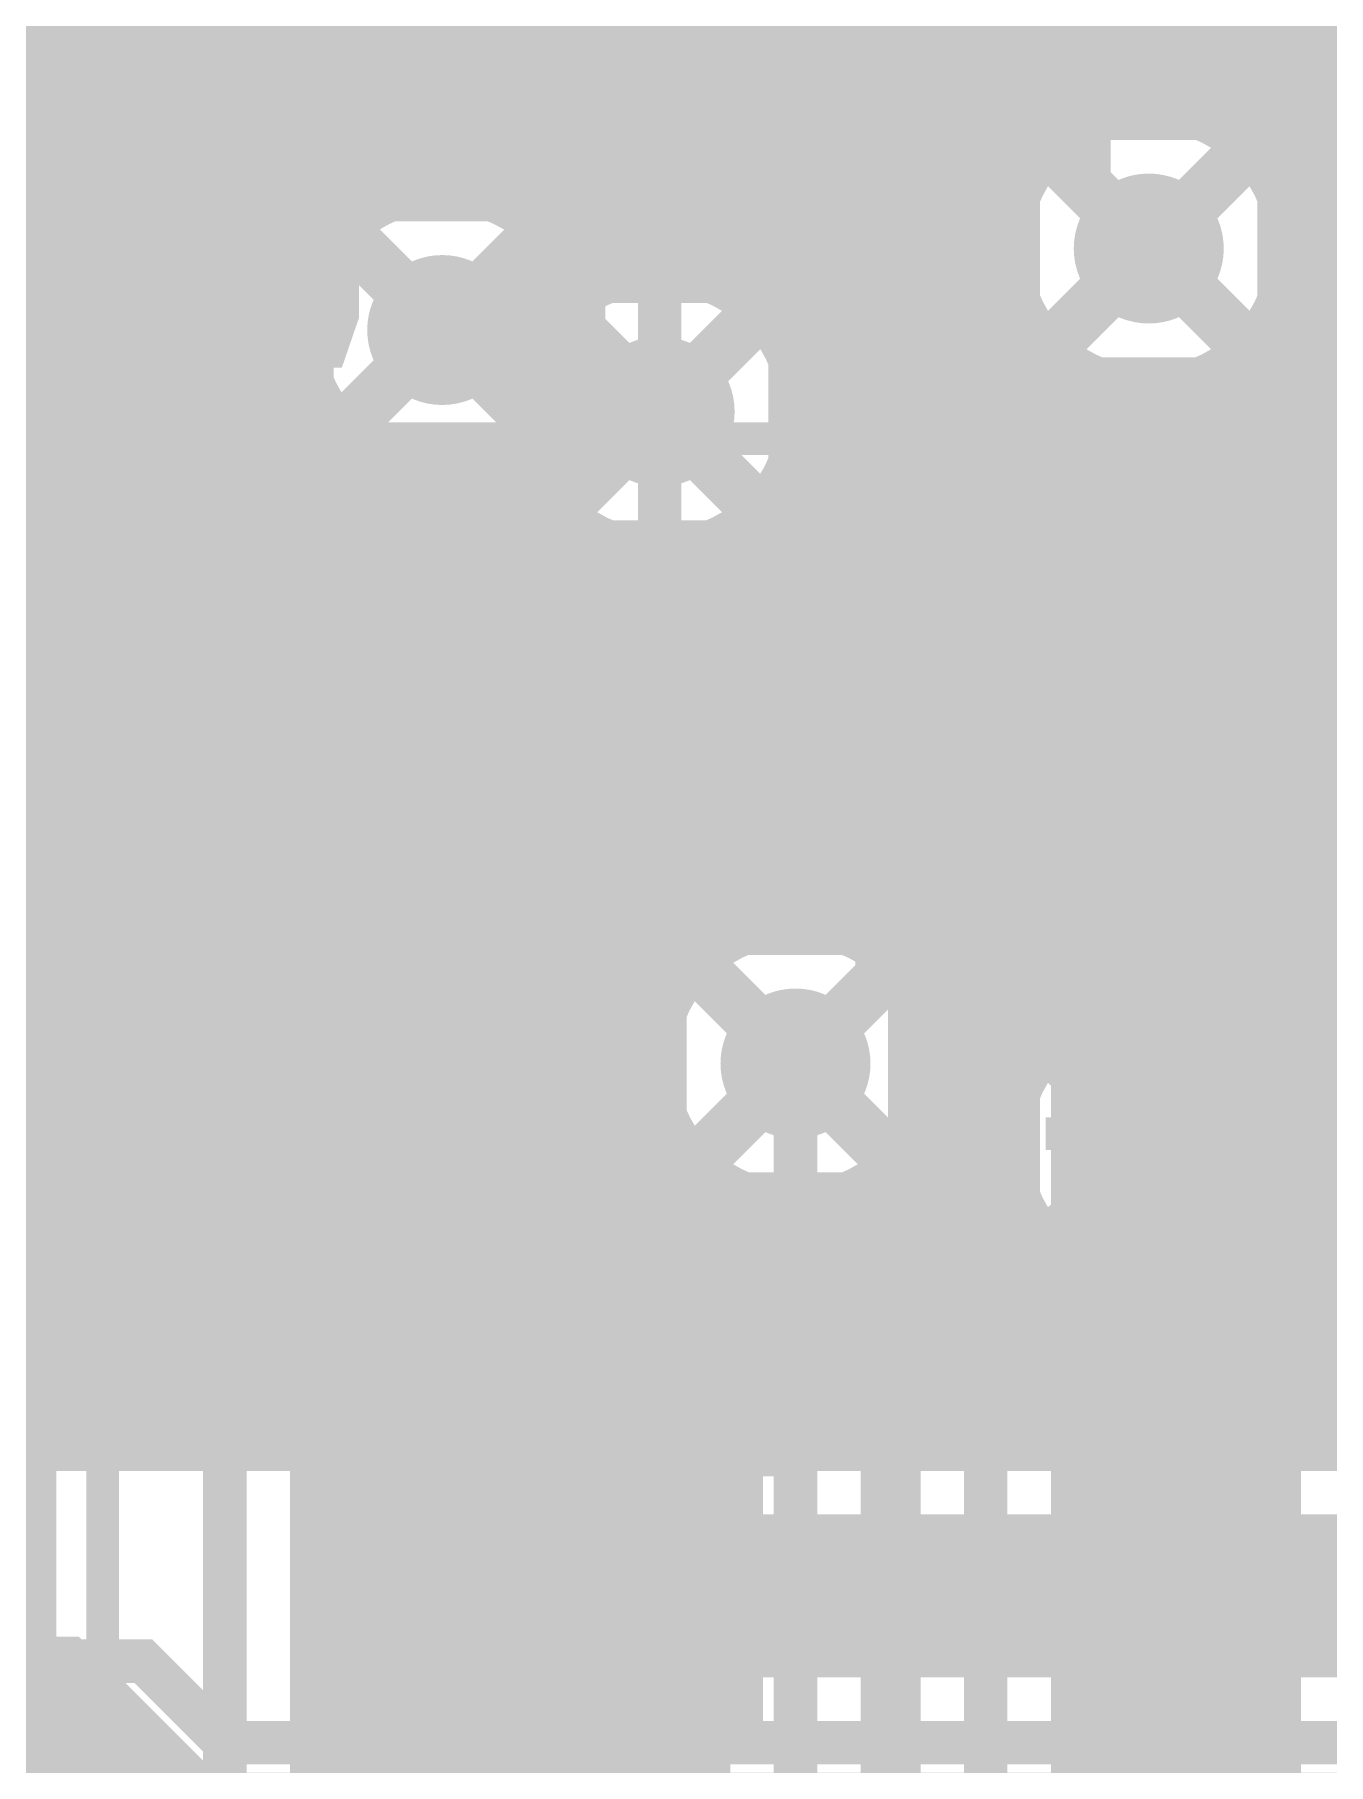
# Model space of a CAD drawing. Extents: x -1 to 119, y -42 to 51.
# Drawn here: x 48.77 to 54.81, y 21.87 to 29.96 of the extents above; entities that cross this region are included whole.
import ezdxf

# ---------------------------------------------------------------- set-up
doc = ezdxf.new("R2010")
doc.units = 0
doc.header["$MEASUREMENT"] = 0
doc.layers.get('0').update_dxf_attribs({"linetype": 'CONTINUOUS'})
for name, color, linetype in [('22-304-0_BOT', 7, 'CONTINUOUS'), ('22-304-0_DRD', 7, 'CONTINUOUS'), ('22-304-0_GND', 6, 'CONTINUOUS'), ('22-304-0_IN1', 4, 'CONTINUOUS'), ('22-304-0_SMT', 5, 'CONTINUOUS'), ('22-304-0_SPT', 10, 'CONTINUOUS'), ('22-304-0_SST', 14, 'CONTINUOUS'), ('22-304-0_TOP', 9, 'CONTINUOUS'), ('THRUHOLE_TAP', 11, 'CONTINUOUS')]:
    doc.layers.add(name, color=color, linetype=linetype)

# ---------------------------------------------------------------- blocks, each defined once
blk = doc.blocks.new('ROUND_60')
at = {"const_width": 0.35052}
blk.add_lwpolyline([(-0.17526, 0, 1), (0.17526, 0, 1)], format="xyb", close=True, dxfattribs=at)
blk = doc.blocks.new('ROUND_64')
at = {"const_width": 0.35052}
blk.add_lwpolyline([(-0.17526, 0, 1), (0.17526, 0, 1)], format="xyb", close=True, dxfattribs=at)
blk = doc.blocks.new('ROUND_57')
at = {"const_width": 0.35052}
blk.add_lwpolyline([(-0.17526, 0, 1), (0.17526, 0, 1)], format="xyb", close=True, dxfattribs=at)
blk = doc.blocks.new('ROUND_81')
at = {"const_width": 0.0635}
blk.add_lwpolyline([(-0.03175, 0, 1), (0.03175, 0, 1)], format="xyb", close=True, dxfattribs=at)
blk = doc.blocks.new('RECTANGLE_2')
blk.add_solid([(0.4826, 0.4064), (0.4826, -0.4064), (-0.4826, 0.4064), (-0.4826, -0.4064)])
blk = doc.blocks.new('RECTANGLE_5')
blk.add_solid([(0.9017, 0.508), (0.9017, -0.508), (-0.9017, 0.508), (-0.9017, -0.508)])
blk = doc.blocks.new('ROUND_87')
at = {"const_width": 0.10033}
blk.add_lwpolyline([(-0.050164, 0, 1), (0.050164, 0, 1)], format="xyb", close=True, dxfattribs=at)

msp = doc.modelspace()

# ---------------------------------------------------------------- linework, layer by layer
at = {"layer": '22-304-0_BOT'}
for points, const_width in [([(48.7934, 42.6212), (48.7934, 27.305)], 0.254), ([(49.022, 42.6212), (49.022, 27.5336)], 0.254), ([(50.6222, 42.6212), (50.6222, 29.25318)], 0.254), ([(50.8508, 42.6212), (50.8508, 29.23032)], 0.254), ([(51.0794, 42.6212), (51.0794, 29.11856)], 0.254), ([(51.308, 42.6212), (51.308, 28.8163)], 0.254), ([(51.5366, 42.6212), (51.5366, 28.85694)], 0.254), ([(51.7652, 42.6212), (51.7652, 28.86964)], 0.254), ([(51.9938, 42.6212), (51.9938, 28.80106)], 0.254), ([(52.2224, 42.6212), (52.2224, 28.61564)], 0.254), ([(52.451, 42.6212), (52.451, 25.81402)], 0.254), ([(52.6796, 42.6212), (52.6796, 25.72512)], 0.254), ([(52.9082, 42.6212), (52.9082, 28.4988)], 0.254), ([(53.1368, 42.6212), (53.1368, 28.7274)], 0.254), ([(54.737, 42.6212), (54.737, 28.8036)], 0.254), ([(50.3936, 39.19474), (50.3936, 29.19476)], 0.254), ([(53.3654, 39.19474), (53.3654, 29.25572)], 0.254), ([(49.2506, 39.07536), (49.2506, 27.7622)], 0.254), ([(54.5084, 39.07536), (54.5084, 29.37764)], 0.254), ([(50.165, 38.93312), (50.165, 29.02712)], 0.254), ([(53.594, 38.93312), (53.594, 29.51988)], 0.254), ([(49.4792, 38.88994), (49.4792, 27.9908)], 0.254), ([(54.2798, 38.88994), (54.2798, 29.56306)], 0.254), ([(49.7078, 38.82136), (49.7078, 28.2194)], 0.254), ([(49.9364, 38.83406), (49.9364, 28.448)], 0.254), ([(53.8226, 38.83406), (53.8226, 29.61894)], 0.254), ([(54.0512, 38.82136), (54.0512, 29.63164)], 0.254), ([(67.6148, 30.0482), (39.36492, 30.0482)], 0.254), ([(56.46674, 29.8196), (39.50208, 29.8196)], 0.254), ([(53.73116, 29.591), (39.54272, 29.591)], 0.254), ([(55.5498, 29.591), (54.2163, 29.591)], 0.254), ([(55.4482, 29.5148), (54.69128, 28.75788)], 0.254), ([(53.4289, 29.3624), (39.50208, 29.3624)], 0.254), ([(55.29326, 29.3624), (54.51856, 29.3624)], 0.254), ([(50.28438, 29.1338), (39.36492, 29.1338)], 0.254), ([(53.31714, 29.1338), (51.05908, 29.1338)], 0.254), ([(55.06466, 29.1338), (54.63032, 29.1338)], 0.254), ([(50.07864, 28.9052), (38.52164, 28.9052)], 0.254), ([(53.29682, 28.9052), (51.26736, 28.9052)], 0.254), ([(53.213, 19.304), (53.213, 28.194), (53.975, 28.956)], 0.2032), ([(54.83606, 28.9052), (54.65318, 28.9052)], 0.254), ([(53.29682, 28.88996), (52.91328, 28.50388)], 0.254), ([(49.9999, 28.6766), (38.50894, 28.6766)], 0.254), ([(53.08346, 28.6766), (52.16652, 28.6766)], 0.254), ([(54.62524, 28.6766), (54.59476, 28.6766)], 0.254), ([(50.673, 28.575), (48.768, 26.67), (48.768, 18.923), (49.911, 17.78), (49.911, 15.24), (49.149, 14.478), (49.149, 11.811), (48.006, 10.668), (32.385, 10.668), (30.353, 12.7), (28.067, 12.7), (26.67, 14.097)], 0.2032), ([(49.99482, 28.50896), (48.46828, 26.97988)], 0.254), ([(54.5084, 28.53436), (54.5084, 21.336)], 0.254), ([(49.93386, 28.448), (38.40988, 28.448)], 0.254), ([(52.86248, 28.448), (52.31892, 28.448)], 0.254), ([(54.5592, 28.448), (54.42712, 28.448)], 0.254), ([(54.5592, 28.448), (54.5592, 21.3868)], 0.254), ([(54.2798, 28.34894), (54.2798, 21.1074)], 0.254), ([(53.90896, 28.27782), (53.6448, 28.01366)], 0.254), ([(54.0512, 28.28036), (54.0512, 20.8788)], 0.254), ([(49.70526, 28.2194), (38.1508, 28.2194)], 0.254), ([(52.7812, 28.2194), (52.36718, 28.2194)], 0.254), ([(52.7812, 28.194), (52.7812, 25.64892)], 0.254), ([(53.8226, 28.19146), (53.8226, 20.59178)], 0.254), ([(54.5592, 28.2194), (53.848, 28.2194)], 0.254), ([(51.689, 28.194), (51.689, 26.67), (49.657, 24.638), (49.657, 19.05)], 0.2032), ([(49.47666, 27.9908), (38.1127, 27.9908)], 0.254), ([(52.7812, 27.9908), (52.3367, 27.9908)], 0.254), ([(53.6448, 28.01366), (53.6448, 19.82978)], 0.254), ([(54.5592, 27.9908), (53.6448, 27.9908)], 0.254), ([(52.2224, 27.77236), (52.2224, 25.81656)], 0.254), ([(49.24806, 27.7622), (38.1127, 27.7622)], 0.254), ([(52.7812, 27.7622), (52.21478, 27.7622)], 0.254), ([(54.5592, 27.7622), (53.6448, 27.7622)], 0.254), ([(52.1208, 27.66822), (52.1208, 26.67)], 0.254), ([(49.01946, 27.5336), (38.1127, 27.5336)], 0.254), ([(52.7812, 27.5336), (52.1208, 27.5336)], 0.254), ([(54.5592, 27.5336), (53.6448, 27.5336)], 0.254), ([(48.79086, 27.305), (38.1127, 27.305)], 0.254), ([(52.7812, 27.305), (52.1208, 27.305)], 0.254), ([(54.5592, 27.305), (53.6448, 27.305)], 0.254), ([(52.7812, 27.0764), (52.1208, 27.0764)], 0.254), ([(54.5592, 27.0764), (53.6448, 27.0764)], 0.254), ([(52.7812, 26.8478), (52.1208, 26.8478)], 0.254), ([(54.5592, 26.8478), (53.6448, 26.8478)], 0.254), ([(52.7812, 26.6192), (52.11826, 26.6192)], 0.254), ([(54.5592, 26.6192), (53.6448, 26.6192)], 0.254), ([(51.9938, 26.3652), (50.0888, 24.45766)], 0.254), ([(51.9938, 26.36266), (51.9938, 25.74036)], 0.254), ([(52.7812, 26.3906), (52.01666, 26.3906)], 0.254), ([(54.5592, 26.3906), (53.6448, 26.3906)], 0.254), ([(52.7812, 26.162), (51.7906, 26.162)], 0.254), ([(54.5592, 26.162), (53.6448, 26.162)], 0.254), ([(51.7652, 26.13406), (51.7652, 25.53208)], 0.254), ([(52.7812, 25.9334), (51.562, 25.9334)], 0.254), ([(54.5592, 25.9334), (53.6448, 25.9334)], 0.254), ([(51.5366, 25.90546), (51.5366, 20.0152)], 0.254), ([(51.308, 25.67686), (51.308, 19.7866)], 0.254), ([(51.93538, 25.7048), (51.3334, 25.7048)], 0.254), ([(52.7812, 25.7048), (52.71008, 25.7048)], 0.254), ([(54.5592, 25.7048), (53.6448, 25.7048)], 0.254), ([(51.0794, 25.44826), (51.0794, 19.72818)], 0.254), ([(51.72964, 25.4762), (51.1048, 25.4762)], 0.254), ([(54.5592, 25.4762), (53.6448, 25.4762)], 0.254), ([(50.8508, 25.21966), (50.8508, 19.6977)], 0.254), ([(51.6509, 25.2476), (50.8762, 25.2476)], 0.254), ([(54.5592, 25.2476), (53.6448, 25.2476)], 0.254), ([(51.054, 19.05), (51.181, 19.05), (52.324, 20.193), (52.324, 25.146)], 0.2032), ([(50.6222, 24.99106), (50.6222, 19.57578)], 0.254), ([(51.65598, 25.019), (50.6476, 25.019)], 0.254), ([(54.5592, 25.019), (53.6448, 25.019)], 0.254), ([(51.74488, 24.7904), (50.419, 24.7904)], 0.254), ([(54.5592, 24.7904), (53.6448, 24.7904)], 0.254), ([(50.3936, 24.76246), (50.3936, 19.21002)], 0.254), ([(51.7652, 24.75738), (51.7652, 20.2438)], 0.254), ([(51.8922, 24.62022), (51.8922, 20.3708)], 0.254), ([(52.7558, 24.62022), (52.78166, 24.64257)], 0.254), ([(52.7558, 24.62022), (52.7558, 20.193)], 0.254), ([(52.7812, 24.64308), (52.7812, 19.82978)], 0.254), ([(51.8922, 24.5618), (50.1904, 24.5618)], 0.254), ([(52.7812, 24.5618), (52.7558, 24.5618)], 0.254), ([(54.5592, 24.5618), (53.6448, 24.5618)], 0.254), ([(50.0888, 24.45766), (50.0888, 19.57578)], 0.254), ([(50.165, 24.53386), (50.165, 19.50212)], 0.254), ([(51.8922, 24.3332), (50.0888, 24.3332)], 0.254), ([(52.7812, 24.3332), (52.7558, 24.3332)], 0.254), ([(54.5592, 24.3332), (53.6448, 24.3332)], 0.254), ([(51.8922, 24.1046), (50.0888, 24.1046)], 0.254), ([(52.7812, 24.1046), (52.7558, 24.1046)], 0.254), ([(54.5592, 24.1046), (53.6448, 24.1046)], 0.254), ([(51.8922, 23.876), (50.0888, 23.876)], 0.254), ([(52.7812, 23.876), (52.7558, 23.876)], 0.254), ([(54.5592, 23.876), (53.6448, 23.876)], 0.254), ([(51.8922, 23.6474), (50.0888, 23.6474)], 0.254), ([(52.7812, 23.6474), (52.7558, 23.6474)], 0.254), ([(54.5592, 23.6474), (53.6448, 23.6474)], 0.254), ([(51.8922, 23.4188), (50.0888, 23.4188)], 0.254), ([(52.7812, 23.4188), (52.7558, 23.4188)], 0.254), ([(54.5592, 23.4188), (53.6448, 23.4188)], 0.254), ([(51.8922, 23.1902), (50.0888, 23.1902)], 0.254), ([(52.7812, 23.1902), (52.7558, 23.1902)], 0.254), ([(54.5592, 23.1902), (53.6448, 23.1902)], 0.254), ([(51.8922, 22.9616), (50.0888, 22.9616)], 0.254), ([(52.7812, 22.9616), (52.7558, 22.9616)], 0.254), ([(54.5592, 22.9616), (53.6448, 22.9616)], 0.254), ([(51.8922, 22.733), (50.0888, 22.733)], 0.254), ([(52.7812, 22.733), (52.7558, 22.733)], 0.254), ([(54.5592, 22.733), (53.6448, 22.733)], 0.254), ([(51.8922, 22.5044), (50.0888, 22.5044)], 0.254), ([(52.7812, 22.5044), (52.7558, 22.5044)], 0.254), ([(54.5592, 22.5044), (53.6448, 22.5044)], 0.254), ([(51.8922, 22.2758), (50.0888, 22.2758)], 0.254), ([(52.7812, 22.2758), (52.7558, 22.2758)], 0.254), ([(54.5592, 22.2758), (53.6448, 22.2758)], 0.254), ([(51.8922, 22.0472), (50.0888, 22.0472)], 0.254), ([(52.7812, 22.0472), (52.7558, 22.0472)], 0.254), ([(54.5592, 22.0472), (53.6448, 22.0472)], 0.254), ([(51.8922, 21.8186), (50.0888, 21.8186)], 0.254), ([(52.7812, 21.8186), (52.7558, 21.8186)], 0.254), ([(54.5592, 21.8186), (53.6448, 21.8186)], 0.254)]:
    msp.add_lwpolyline(points, dxfattribs=dict(at, const_width=const_width))
at = {"layer": '22-304-0_BOT', "const_width": 0.254}
for points in [[(53.975, 29.63672, 0.4142136), (53.29428, 28.956)], [(54.65572, 28.956, 0.4142136), (53.975, 29.63672)], [(50.673, 29.25572, 0.4142136), (49.99228, 28.575)], [(51.32324, 28.76804, 0.3320029), (50.673, 29.25318)], [(53.29428, 28.956, 0.024273), (53.29748, 28.89002)], [(53.975, 28.27528, 0.4142136), (54.65572, 28.956)], [(51.689, 28.87472, 0.1427845), (51.32321, 28.76809)], [(52.36972, 28.194, 0.4142136), (51.689, 28.87472)], [(54.6862, 28.7528, 0.1989124), (54.55995, 28.448)], [(54.6862, 28.7528, 0.1989124), (54.55995, 28.448)], [(49.99228, 28.575, 0.024273), (49.99548, 28.50902)], [(52.9082, 28.4988, 0.1989124), (52.78195, 28.194)], [(53.90896, 28.27782, 0.0242728), (53.975, 28.27461)], [(52.1208, 27.66822, 0.2244669), (52.36936, 28.194)], [(51.9938, 26.3652, 0.1989124), (52.12005, 26.67)], [(52.324, 25.82672, 0.4142136), (51.64328, 25.146)], [(52.7812, 25.64892, 0.1865745), (52.324, 25.82568)], [(51.64328, 25.146, 0.2244672), (51.89197, 24.61994)]]:
    msp.add_lwpolyline(points, format="xyb", dxfattribs=at)
at = {"layer": '22-304-0_DRD', "const_width": 0.254}
for points in [[(53.34, 29.591), (53.34, 28.321)], [(54.61, 29.591), (53.34, 29.591)], [(54.61, 29.591), (53.34, 28.321)], [(54.61, 28.321), (53.34, 29.591)], [(54.61, 28.321), (54.61, 29.591)], [(50.038, 29.21), (50.038, 27.94)], [(51.308, 29.21), (50.038, 29.21)], [(51.308, 29.21), (50.038, 27.94)], [(51.308, 27.94), (50.038, 29.21)], [(51.308, 27.94), (51.308, 29.21)], [(51.054, 28.829), (51.054, 27.559)], [(52.324, 28.829), (51.054, 28.829)], [(52.324, 28.829), (51.054, 27.559)], [(52.324, 27.559), (51.054, 28.829)], [(52.324, 27.559), (52.324, 28.829)], [(53.34, 28.321), (54.61, 28.321)], [(50.038, 27.94), (51.308, 27.94)], [(51.054, 27.559), (52.324, 27.559)], [(49.3522, 26.5938), (49.3522, 25.3238)], [(50.6222, 26.5938), (49.3522, 26.5938)], [(50.6222, 26.5938), (49.3522, 25.3238)], [(50.6222, 25.3238), (49.3522, 26.5938)], [(50.6222, 25.3238), (50.6222, 26.5938)], [(51.689, 25.781), (51.689, 24.511)], [(52.959, 25.781), (51.689, 25.781)], [(52.959, 25.781), (51.689, 24.511)], [(52.959, 24.511), (51.689, 25.781)], [(52.959, 24.511), (52.959, 25.781)], [(53.34, 25.4), (53.34, 24.13)], [(54.61, 25.4), (53.34, 25.4)], [(54.61, 25.4), (53.34, 24.13)], [(54.61, 24.13), (53.34, 25.4)], [(53.34, 25.4), (53.34, 24.13)], [(54.61, 25.4), (53.34, 25.4)], [(54.61, 25.4), (53.34, 24.13)], [(54.61, 24.13), (53.34, 25.4)], [(53.34, 25.4), (53.34, 24.13)], [(54.61, 25.4), (53.34, 25.4)], [(54.61, 25.4), (53.34, 24.13)], [(54.61, 24.13), (53.34, 25.4)], [(54.61, 24.13), (54.61, 25.4)], [(54.61, 24.13), (54.61, 25.4)], [(54.61, 24.13), (54.61, 25.4)], [(49.3522, 25.3238), (50.6222, 25.3238)], [(51.689, 24.511), (52.959, 24.511)], [(53.34, 24.13), (54.61, 24.13)], [(53.34, 24.13), (54.61, 24.13)], [(53.34, 24.13), (54.61, 24.13)], [(50.7746, 23.2918), (50.7746, 22.0218)], [(52.0446, 23.2918), (50.7746, 23.2918)], [(52.0446, 23.2918), (50.7746, 22.0218)], [(52.0446, 22.0218), (50.7746, 23.2918)], [(50.7746, 23.2918), (50.7746, 22.0218)], [(52.0446, 23.2918), (50.7746, 23.2918)], [(52.0446, 23.2918), (50.7746, 22.0218)], [(52.0446, 22.0218), (50.7746, 23.2918)], [(50.7746, 23.2918), (50.7746, 22.0218)], [(52.0446, 23.2918), (50.7746, 23.2918)], [(52.0446, 23.2918), (50.7746, 22.0218)], [(52.0446, 22.0218), (50.7746, 23.2918)], [(52.0446, 22.0218), (52.0446, 23.2918)], [(52.0446, 22.0218), (52.0446, 23.2918)], [(52.0446, 22.0218), (52.0446, 23.2918)], [(50.7746, 22.0218), (52.0446, 22.0218)], [(50.7746, 22.0218), (52.0446, 22.0218)], [(50.7746, 22.0218), (52.0446, 22.0218)]]:
    msp.add_lwpolyline(points, dxfattribs=at)
at = {"layer": '22-304-0_IN1'}
for points, const_width in [([(51.0286, 41.6052), (51.0286, 29.15412)], 0.254), ([(51.2572, 41.6052), (51.2572, 28.92298)], 0.254), ([(52.8574, 41.6052), (52.8574, 25.56764)], 0.254), ([(53.086, 41.6052), (53.086, 23.368)], 0.254), ([(54.6862, 41.6052), (54.6862, 23.368)], 0.254), ([(54.9148, 41.6052), (54.9148, 23.368)], 0.254), ([(58.547, 36.703), (58.547, 27.051), (57.4548, 25.9588), (49.9872, 25.9588)], 0.2032), ([(48.7426, 33.86836), (48.7426, 23.368)], 0.254), ([(48.9712, 33.68294), (48.9712, 23.368)], 0.254), ([(49.1998, 33.61436), (49.1998, 23.368)], 0.254), ([(49.4284, 33.62706), (49.4284, 23.368)], 0.254), ([(49.657, 32.90316), (49.657, 23.368)], 0.254), ([(51.4858, 32.79902), (51.4858, 28.8417)], 0.254), ([(54.4576, 32.84474), (54.4576, 29.43352)], 0.254), ([(52.6288, 32.75838), (52.6288, 25.75306)], 0.254), ([(53.3146, 32.72536), (53.3146, 29.11602)], 0.254), ([(50.8, 32.69488), (50.8, 29.24302)], 0.254), ([(49.8856, 32.6009), (49.8856, 23.368)], 0.254), ([(51.7144, 32.56788), (51.7144, 28.87218)], 0.254), ([(52.4002, 32.55264), (52.4002, 25.82164)], 0.254), ([(54.229, 32.58312), (54.229, 29.58592)], 0.254), ([(50.1142, 32.48914), (50.1142, 28.96108)], 0.254), ([(50.3428, 32.46882), (50.3428, 29.16936)], 0.254), ([(50.5714, 32.52724), (50.5714, 29.24556)], 0.254), ([(51.943, 32.47898), (51.943, 28.82392)], 0.254), ([(52.1716, 32.4739), (52.1716, 28.67152)], 0.254), ([(53.5432, 32.53994), (53.5432, 29.48178)], 0.254), ([(53.7718, 32.47136), (53.7718, 29.6037)], 0.254), ([(54.0004, 32.48406), (54.0004, 29.63418)], 0.254), ([(63.5, 29.9974), (39.40556, 29.9974)], 0.254), ([(56.38038, 29.7688), (39.51732, 29.7688)], 0.254), ([(53.62702, 29.5402), (39.54018, 29.5402)], 0.254), ([(56.17464, 29.5402), (54.32298, 29.5402)], 0.254), ([(53.39588, 29.3116), (39.48176, 29.3116)], 0.254), ([(56.0959, 29.3116), (54.55412, 29.3116)], 0.254), ([(50.22088, 29.083), (39.31412, 29.083)], 0.254), ([(53.30698, 29.083), (51.12512, 29.083)], 0.254), ([(56.10098, 29.083), (54.64302, 29.083)], 0.254), ([(50.05324, 28.8544), (39.2938, 28.8544)], 0.254), ([(51.52644, 28.8544), (51.29276, 28.8544)], 0.254), ([(53.3019, 28.8544), (51.84902, 28.8544)], 0.254), ([(55.71744, 28.8544), (54.64556, 28.8544)], 0.254), ([(53.3146, 28.79344), (53.3146, 24.92502)], 0.254), ([(49.99482, 28.6258), (39.28618, 28.6258)], 0.254), ([(53.38064, 28.6258), (52.21478, 28.6258)], 0.254), ([(55.35422, 28.6258), (54.56936, 28.6258)], 0.254), ([(53.5432, 28.43022), (53.5432, 25.29078)], 0.254), ([(54.4576, 28.47594), (54.4576, 25.24252)], 0.254), ([(50.01514, 28.3972), (39.1668, 28.3972)], 0.254), ([(53.58638, 28.3972), (52.3367, 28.3972)], 0.254), ([(55.22976, 28.3972), (54.36108, 28.3972)], 0.254), ([(53.7718, 28.30576), (53.7718, 25.4127)], 0.254), ([(54.0004, 28.27528), (54.0004, 25.44318)], 0.254), ([(54.229, 28.32608), (54.229, 25.39492)], 0.254), ([(50.1142, 28.18638), (50.1142, 23.368)], 0.254), ([(50.1269, 28.1686), (38.9382, 28.1686)], 0.254), ([(55.19928, 28.1686), (52.36718, 28.1686)], 0.254), ([(50.42916, 27.94), (38.7096, 27.94)], 0.254), ([(50.3428, 27.98064), (50.3428, 23.368)], 0.254), ([(51.05908, 27.94), (50.9143, 27.94)], 0.254), ([(51.0286, 27.99588), (51.0286, 23.368)], 0.254), ([(55.25008, 27.94), (52.31892, 27.94)], 0.254), ([(50.5714, 27.9019), (50.5714, 23.368)], 0.254), ([(50.8, 27.90698), (50.8, 23.368)], 0.254), ([(51.20894, 27.7114), (38.481, 27.7114)], 0.254), ([(55.39994, 27.7114), (52.16652, 27.7114)], 0.254), ([(52.1716, 27.71394), (52.1716, 25.80894)], 0.254), ([(51.2572, 27.66822), (51.2572, 23.368)], 0.254), ([(51.4858, 27.54376), (51.4858, 23.368)], 0.254), ([(51.943, 27.56408), (51.943, 25.70988)], 0.254), ([(63.5, 27.4828), (34.9504, 27.4828)], 0.254), ([(51.7144, 27.51328), (51.7144, 25.44572)], 0.254), ([(63.5, 27.2542), (34.7218, 27.2542)], 0.254), ([(63.5, 27.0256), (34.7218, 27.0256)], 0.254), ([(63.5, 26.797), (34.7218, 26.797)], 0.254), ([(63.5, 26.5684), (34.7218, 26.5684)], 0.254), ([(63.5, 26.3398), (34.7218, 26.3398)], 0.254), ([(63.5, 26.1112), (34.7218, 26.1112)], 0.254), ([(63.5, 25.8826), (36.03752, 25.8826)], 0.254), ([(51.87188, 25.654), (36.18992, 25.654)], 0.254), ([(56.90616, 25.654), (52.77612, 25.654)], 0.254), ([(51.70424, 25.4254), (46.39564, 25.4254)], 0.254), ([(53.81244, 25.4254), (52.94376, 25.4254)], 0.254), ([(56.6039, 25.4254), (54.13502, 25.4254)], 0.254), ([(51.64582, 25.1968), (46.58106, 25.1968)], 0.254), ([(53.44922, 25.1968), (53.00218, 25.1968)], 0.254), ([(56.49214, 25.1968), (54.50078, 25.1968)], 0.254), ([(51.66614, 24.9682), (46.64964, 24.9682)], 0.254), ([(53.32476, 24.9682), (52.97932, 24.9682)], 0.254), ([(56.47182, 24.9682), (54.6227, 24.9682)], 0.254), ([(51.7144, 24.84374), (51.7144, 23.368)], 0.254), ([(51.7779, 24.7396), (46.63694, 24.7396)], 0.254), ([(52.8574, 24.72436), (52.8574, 23.368)], 0.254), ([(53.29428, 24.7396), (52.86756, 24.7396)], 0.254), ([(56.53024, 24.7396), (54.65318, 24.7396)], 0.254), ([(51.943, 24.58212), (51.943, 23.368)], 0.254), ([(52.6288, 24.53894), (52.6288, 23.368)], 0.254), ([(53.3146, 24.60244), (53.3146, 23.368)], 0.254), ([(52.08016, 24.511), (46.53788, 24.511)], 0.254), ([(52.1716, 24.48306), (52.1716, 23.368)], 0.254), ([(52.4002, 24.47036), (52.4002, 23.368)], 0.254), ([(53.34508, 24.511), (52.5653, 24.511)], 0.254), ([(56.69788, 24.511), (54.60492, 24.511)], 0.254), ([(53.49494, 24.2824), (46.27372, 24.2824)], 0.254), ([(53.5432, 24.23922), (53.5432, 23.368)], 0.254), ([(57.7469, 24.2824), (54.45252, 24.2824)], 0.254), ([(54.4576, 24.28494), (54.4576, 23.368)], 0.254), ([(54.229, 24.13508), (54.229, 23.368)], 0.254), ([(18.542, 24.003), (18.669, 24.13), (20.828, 24.13), (24.384, 20.574), (24.892, 20.574), (25.146, 20.828), (30.734, 20.828), (31.369, 20.193), (32.258, 20.193), (34.417, 22.352), (49.276, 22.352), (49.657, 21.971), (60.452, 21.971), (60.96, 22.479), (66.675, 22.479), (68.58, 20.574), (72.517, 20.574), (73.152, 19.939), (73.279, 19.939)], 0.2032), ([(57.82564, 24.0538), (39.96436, 24.0538)], 0.254), ([(53.7718, 24.11476), (53.7718, 23.368)], 0.254), ([(54.0004, 24.08428), (54.0004, 23.368)], 0.254), ([(58.03138, 23.8252), (39.75608, 23.8252)], 0.254), ([(63.5, 23.5966), (35.65652, 23.5966)], 0.254), ([(63.5, 23.368), (35.80892, 23.368)], 0.254), ([(60.96, 22.9108), (52.03952, 22.9108)], 0.254), ([(52.1716, 22.9108), (52.1716, 22.4028)], 0.254), ([(52.4002, 22.9108), (52.4002, 22.4028)], 0.254), ([(52.6288, 22.9108), (52.6288, 22.4028)], 0.254), ([(52.8574, 22.9108), (52.8574, 22.4028)], 0.254), ([(53.086, 22.9108), (53.086, 22.4028)], 0.254), ([(53.3146, 22.9108), (53.3146, 22.4028)], 0.254), ([(53.5432, 22.9108), (53.5432, 22.4028)], 0.254), ([(53.7718, 22.9108), (53.7718, 22.4028)], 0.254), ([(54.0004, 22.9108), (54.0004, 22.4028)], 0.254), ([(54.229, 22.9108), (54.229, 22.4028)], 0.254), ([(54.4576, 22.9108), (54.4576, 22.4028)], 0.254), ([(54.6862, 22.9108), (54.6862, 22.4028)], 0.254), ([(54.9148, 22.9108), (54.9148, 22.4028)], 0.254), ([(60.62726, 22.7584), (52.08016, 22.7584)], 0.254), ([(60.39866, 22.5298), (52.07762, 22.5298)], 0.254), ([(60.27166, 22.4028), (52.03952, 22.4028)], 0.254), ([(71.12, 19.685), (71.12, 19.939), (70.993, 20.066), (68.072, 20.066), (66.167, 21.971), (61.214, 21.971), (60.706, 21.463), (49.53, 21.463), (49.149, 21.844), (34.544, 21.844), (32.385, 19.685), (31.115, 19.685), (30.48, 20.32), (25.273, 20.32), (25.019, 20.066), (24.257, 20.066), (22.3774, 21.9456), (21.9964, 21.9456), (21.971, 21.971)], 0.2032)]:
    msp.add_lwpolyline(points, dxfattribs=dict(at, const_width=const_width))
at = {"layer": '22-304-0_IN1', "const_width": 0.254}
for points in [[(53.975, 29.63672, 0.4142136), (53.29428, 28.956)], [(54.65572, 28.956, 0.4142136), (53.975, 29.63672)], [(50.673, 29.25572, 0.4142136), (49.99228, 28.575)], [(51.32324, 28.76804, 0.3320029), (50.673, 29.25318)], [(53.29428, 28.956, 0.4142136), (53.975, 28.27528)], [(53.975, 28.27528, 0.4142136), (54.65572, 28.956)], [(51.689, 28.87472, 0.1427845), (51.32321, 28.76809)], [(52.36972, 28.194, 0.4142136), (51.689, 28.87472)], [(49.99228, 28.575, 0.4142136), (50.673, 27.89428)], [(51.689, 27.51328, 0.4142136), (52.36972, 28.194)], [(50.673, 27.89428, 0.1419793), (51.03698, 27.99976)], [(51.03622, 28.00096, 0.3322972), (51.689, 27.51328)], [(52.324, 25.82672, 0.4142136), (51.64328, 25.146)], [(53.00472, 25.146, 0.4142136), (52.324, 25.82672)], [(53.975, 25.44572, 0.4142136), (53.29428, 24.765)], [(53.975, 25.44572, 0.4142136), (53.29428, 24.765)], [(54.65572, 24.765, 0.4142136), (53.975, 25.44572)], [(54.65572, 24.765, 0.4142136), (53.975, 25.44572)], [(51.64328, 25.146, 0.4142136), (52.324, 24.46528)], [(52.324, 24.46528, 0.4142136), (53.00472, 25.146)], [(53.29428, 24.765, 0.4142136), (53.975, 24.08428)], [(53.29428, 24.765, 0.4142136), (53.975, 24.08428)], [(53.975, 24.08428, 0.4142136), (54.65572, 24.765)], [(53.975, 24.08428, 0.4142136), (54.65572, 24.765)], [(52.09032, 22.6568, 0.0961155), (52.04093, 22.91137)], [(52.09032, 22.6568, 0.0961155), (52.04093, 22.91137)], [(52.03952, 22.4028, 0.0961154), (52.0888, 22.6568)], [(52.03952, 22.4028, 0.0961154), (52.0888, 22.6568)]]:
    msp.add_lwpolyline(points, format="xyb", dxfattribs=at)
at = {"layer": '22-304-0_SST', "const_width": 0.1524}
for points in [[(49.2506, 28.47594), (49.2506, 29.49194), (49.13376, 29.32176)], [(49.79416, 28.98394), (50.14976, 28.98394), (50.20818, 28.81376), (50.20818, 28.64612), (50.14976, 28.47594), (49.79416, 28.47594), (49.7332, 28.64612), (49.7332, 28.81376), (49.97196, 29.49194)], [(49.36998, 28.47594), (49.13376, 28.47594)], [(48.0695, 28.1305), (48.0695, 25.2095), (49.7078, 25.2095), (49.7078, 28.1305), (48.0695, 28.1305)], [(52.832, 22.733), (50.038, 22.733), (50.038, 28.067), (52.832, 28.067), (52.832, 22.733)], [(53.1495, 28.1305), (53.1495, 25.2095), (54.7878, 25.2095), (54.7878, 28.1305), (53.1495, 28.1305)], [(54.0004, 24.81834), (54.0004, 24.46274), (54.17058, 24.34336), (54.34076, 24.34336), (54.5084, 24.46274), (54.5084, 24.81834), (53.4924, 24.81834)], [(54.0004, 24.52116), (53.4924, 24.34336)], [(49.0855, 21.3995), (49.0855, 24.3205), (47.4472, 24.3205), (47.4472, 21.3995), (49.0855, 21.3995)], [(53.4924, 23.50516), (53.4924, 23.98014), (54.17058, 23.50516), (54.34076, 23.50516), (54.5084, 23.56612), (54.5084, 23.92172), (54.34076, 23.98014)], [(53.83276, 22.66696), (53.83276, 23.14194), (54.5084, 22.90572), (54.5084, 22.78634), (53.4924, 22.78634)], [(50.82794, 21.82622), (50.65776, 21.88464), (50.65776, 22.24024), (50.82794, 22.3012), (51.50612, 22.3012), (51.67376, 22.24024), (51.67376, 21.88464), (51.50612, 21.82622)], [(54.03342, 22.17928), (54.03342, 21.82368), (54.20106, 21.7043), (54.37124, 21.7043), (54.54142, 21.82368), (54.54142, 22.17928), (53.52542, 22.17928)], [(54.03342, 21.8821), (53.52542, 21.7043)]]:
    msp.add_lwpolyline(points, dxfattribs=at)
at = {"layer": '22-304-0_TOP'}
for points, const_width in [([(46.99, 25.9588), (48.006, 26.9748), (48.006, 29.21), (49.14392, 30.34792), (49.14392, 31.23946)], 0.2032), ([(48.895, 27.3812), (48.895, 29.337), (49.79416, 30.23616), (49.79416, 31.23946)], 0.2032), ([(50.4444, 31.23946), (50.4444, 29.3624), (49.911, 28.829), (49.911, 28.194), (51.054, 27.051), (51.4096, 27.051), (51.435, 27.0764)], 0.2032), ([(51.09464, 31.23946), (51.09464, 28.99664), (50.673, 28.575)], 0.2032), ([(51.74488, 31.23946), (51.689, 31.18358), (51.689, 28.194)], 0.2032), ([(52.324, 25.146), (52.705, 25.527), (52.705, 28.39212), (52.39512, 28.702), (52.39512, 31.23946)], 0.2032), ([(53.975, 27.3812), (53.975, 27.94), (53.04536, 28.86964), (53.04536, 31.23946)], 0.2032), ([(53.975, 28.956), (53.6956, 29.2354), (53.6956, 31.23946)], 0.2032), ([(55.88, 28.194), (55.88, 28.575), (54.34584, 30.10916), (54.34584, 31.23946)], 0.2032), ([(53.975, 25.9588), (53.975, 24.765)], 0.381), ([(53.975, 24.765), (53.975, 25.9588)], 0.381), ([(53.975, 25.9588), (53.975, 24.765)], 0.381), ([(49.9872, 25.9588), (48.895, 25.9588)], 0.2032), ([(51.435, 23.7236), (51.435, 22.6314), (51.4096, 22.6568)], 0.381), ([(51.4096, 22.6568), (51.435, 22.6314), (51.435, 23.7236)], 0.381), ([(51.435, 23.7236), (51.435, 22.6314), (51.4096, 22.6568)], 0.381), ([(55.88, 21.5138), (49.4792, 21.5138), (48.8442, 22.1488), (48.26, 22.1488)], 0.635)]:
    msp.add_lwpolyline(points, dxfattribs=dict(at, const_width=const_width))

# ---------------------------------------------------------------- block references
at = {"layer": '22-304-0_BOT'}
for name, p in [('ROUND_60', (53.975, 28.956)), ('ROUND_60', (50.673, 28.575)), ('ROUND_60', (51.689, 28.194)), ('ROUND_60', (49.9872, 25.9588)), ('ROUND_60', (52.324, 25.146)), ('ROUND_60', (53.975, 24.765)), ('ROUND_64', (51.4096, 22.6568))]:
    msp.add_blockref(name, p, dxfattribs=at)
at = {"layer": '22-304-0_GND'}
for name, p in [('ROUND_57', (53.975, 28.956)), ('ROUND_57', (50.673, 28.575)), ('ROUND_57', (51.689, 28.194)), ('ROUND_64', (49.9872, 25.9588)), ('ROUND_57', (52.324, 25.146)), ('ROUND_81', (53.975, 24.765)), ('ROUND_81', (51.4096, 22.6568))]:
    msp.add_blockref(name, p, dxfattribs=at)
at = {"layer": '22-304-0_IN1'}
for name, p in [('ROUND_60', (53.975, 28.956)), ('ROUND_60', (50.673, 28.575)), ('ROUND_60', (51.689, 28.194)), ('ROUND_60', (49.9872, 25.9588)), ('ROUND_60', (52.324, 25.146)), ('ROUND_60', (53.975, 24.765)), ('ROUND_64', (51.4096, 22.6568))]:
    msp.add_blockref(name, p, dxfattribs=at)
at = {"layer": '22-304-0_SMT'}
for name, p in [('RECTANGLE_2', (48.895, 27.3812)), ('RECTANGLE_2', (53.975, 27.3812)), ('RECTANGLE_5', (51.435, 27.0764)), ('RECTANGLE_2', (48.895, 25.9588)), ('RECTANGLE_2', (53.975, 25.9588)), ('RECTANGLE_5', (51.435, 23.7236))]:
    msp.add_blockref(name, p, dxfattribs=at)
at = {"layer": '22-304-0_SPT'}
for name, p in [('RECTANGLE_2', (48.895, 27.3812)), ('RECTANGLE_2', (53.975, 27.3812)), ('RECTANGLE_5', (51.435, 27.0764)), ('RECTANGLE_2', (48.895, 25.9588)), ('RECTANGLE_2', (53.975, 25.9588)), ('RECTANGLE_5', (51.435, 23.7236))]:
    msp.add_blockref(name, p, dxfattribs=at)
at = {"layer": '22-304-0_TOP'}
for name, p in [('ROUND_60', (53.975, 28.956)), ('ROUND_60', (50.673, 28.575)), ('ROUND_60', (51.689, 28.194)), ('RECTANGLE_2', (48.895, 27.3812)), ('RECTANGLE_2', (53.975, 27.3812)), ('RECTANGLE_5', (51.435, 27.0764)), ('RECTANGLE_2', (48.895, 25.9588)), ('RECTANGLE_2', (53.975, 25.9588)), ('ROUND_60', (49.9872, 25.9588)), ('ROUND_60', (52.324, 25.146)), ('ROUND_60', (53.975, 24.765)), ('RECTANGLE_5', (51.435, 23.7236)), ('ROUND_60', (51.4096, 22.6568))]:
    msp.add_blockref(name, p, dxfattribs=at)
at = {"layer": 'THRUHOLE_TAP'}
for p in [(53.975, 28.956), (50.673, 28.575), (51.689, 28.194), (49.9872, 25.9588), (52.324, 25.146), (53.975, 24.765), (51.4096, 22.6568)]:
    msp.add_blockref('ROUND_87', p, dxfattribs=at)

doc.saveas('drawing.dxf')
